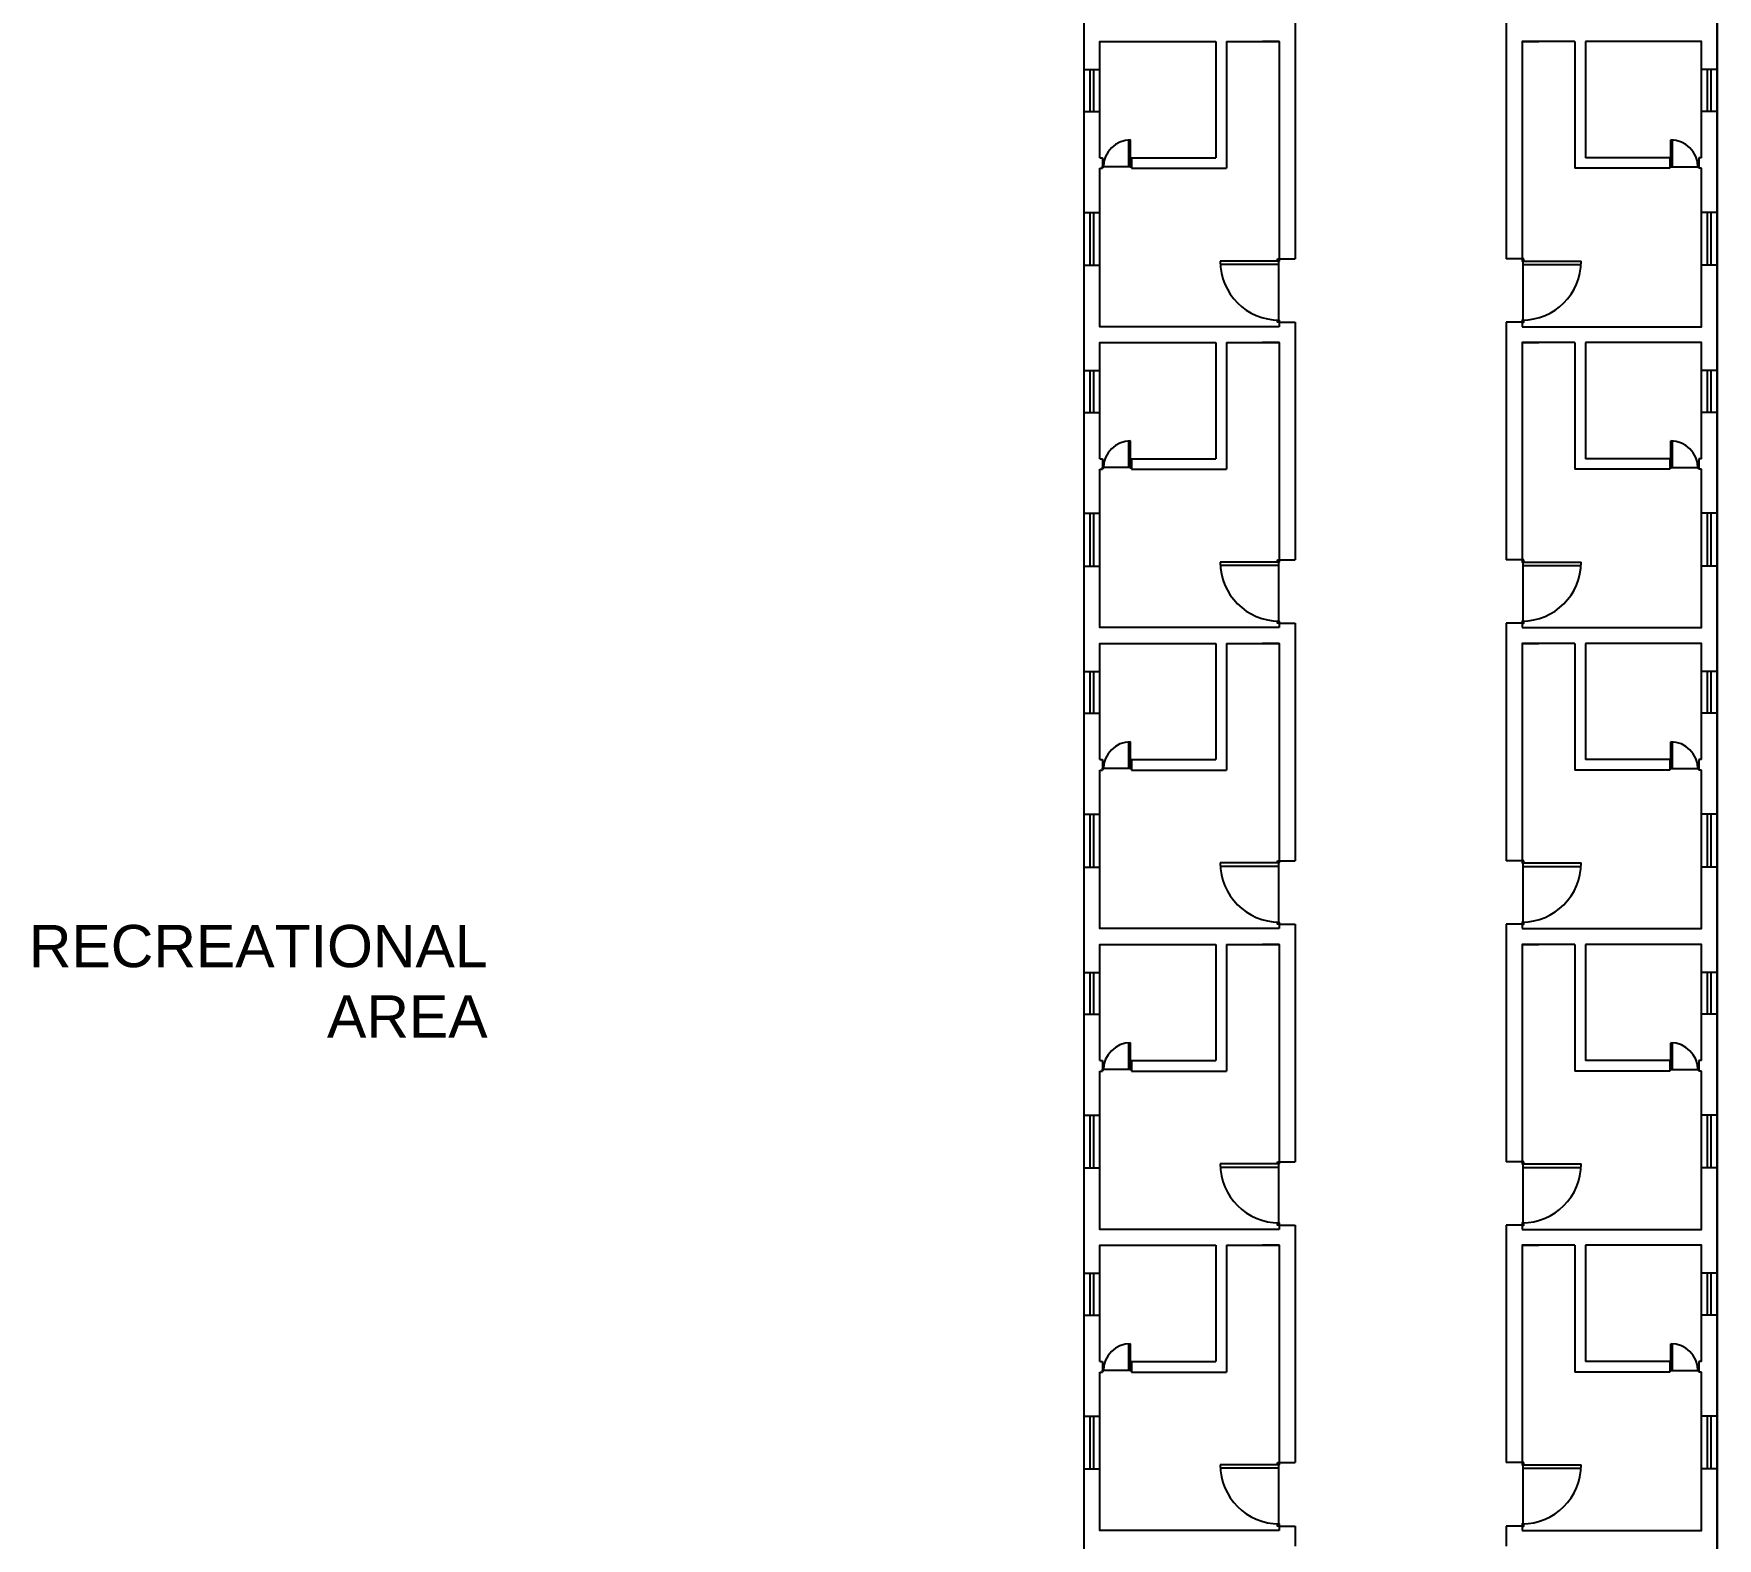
# Model space of a CAD drawing. Header units: inches. Extents: x 2900 to 18472, y 1216 to 4690.
# Drawn here: x 17515 to 18472, y 2832 to 3686 of the extents above; entities that cross this region are included whole.
import ezdxf

# ---------------------------------------------------------------- set-up
doc = ezdxf.new("R2010")
doc.units = ezdxf.units.IN
doc.header["$MEASUREMENT"] = 0
for name, color, linetype in [('Door', 32, 'Continuous'), ('Ventilator', 160, 'Continuous'), ('Windows', 10, 'Continuous')]:
    doc.layers.add(name, color=color, linetype=linetype)
doc.styles.get("Standard").update_dxf_attribs({"font": 'arial.ttf'})

msp = doc.modelspace()

# ---------------------------------------------------------------- linework, layer by layer
for p, q in [((18471.841, 4570.8757), (18471.841, 1570.8757)), ((18471.841, 1570.4378), (18471.841, 4570.8757)), ((18471.841, 1570.4378), (18471.841, 4570.8757)), ((18111.841, 2032), (18111.841, 4179.1055)), ((18186.841, 3682), (18186.841, 3616)), ((18192.841, 3682), (18192.841, 3610)), ((18222.841, 3682), (18213.2934, 3682)), ((18360.841, 3682), (18370.3886, 3682)), ((18390.841, 3682), (18390.841, 3610)), ((18396.841, 3682), (18396.841, 3616)), ((18120.841, 3616), (18122.3078, 3616)), ((18120.841, 3610), (18122.3078, 3610)), ((18122.3078, 3616), (18122.3078, 3610)), ((18138.841, 3616), (18186.841, 3616)), ((18138.841, 3616), (18138.841, 3610)), ((18138.841, 3610), (18192.841, 3610)), ((18444.841, 3610), (18390.841, 3610)), ((18444.841, 3616), (18396.841, 3616)), ((18444.841, 3616), (18444.841, 3610)), ((18462.841, 3616), (18461.3742, 3616)), ((18461.3742, 3616), (18461.3742, 3610)), ((18462.841, 3610), (18461.3742, 3610)), ((18222.841, 3558.494), (18231.841, 3558.494)), ((18360.841, 3558.494), (18351.841, 3558.494)), ((18222.841, 3522.494), (18231.841, 3522.494)), ((18360.841, 3522.494), (18351.841, 3522.494)), ((18186.841, 3511), (18186.841, 3445)), ((18192.841, 3511), (18192.841, 3439)), ((18222.841, 3511), (18213.2934, 3511)), ((18360.841, 3511), (18370.3886, 3511)), ((18390.841, 3511), (18390.841, 3439)), ((18396.841, 3511), (18396.841, 3445)), ((18120.841, 3445), (18122.3078, 3445)), ((18120.841, 3439), (18122.3078, 3439)), ((18122.3078, 3445), (18122.3078, 3439)), ((18138.841, 3445), (18186.841, 3445)), ((18138.841, 3445), (18138.841, 3439)), ((18138.841, 3439), (18192.841, 3439)), ((18444.841, 3439), (18390.841, 3439)), ((18444.841, 3445), (18396.841, 3445)), ((18444.841, 3445), (18444.841, 3439)), ((18462.841, 3445), (18461.3742, 3445)), ((18461.3742, 3445), (18461.3742, 3439)), ((18462.841, 3439), (18461.3742, 3439)), ((18222.841, 3387.494), (18231.841, 3387.494)), ((18360.841, 3387.494), (18351.841, 3387.494)), ((18222.841, 3351.494), (18231.841, 3351.494)), ((18360.841, 3351.494), (18351.841, 3351.494)), ((18186.841, 3340), (18186.841, 3274)), ((18192.841, 3340), (18192.841, 3268)), ((18222.841, 3340), (18213.2934, 3340)), ((18360.841, 3340), (18370.3886, 3340)), ((18390.841, 3340), (18390.841, 3268)), ((18396.841, 3340), (18396.841, 3274)), ((18120.841, 3274), (18122.3078, 3274)), ((18122.3078, 3274), (18122.3078, 3268)), ((18138.841, 3274), (18186.841, 3274)), ((18138.841, 3274), (18138.841, 3268)), ((18444.841, 3274), (18396.841, 3274)), ((18444.841, 3274), (18444.841, 3268)), ((18462.841, 3274), (18461.3742, 3274)), ((18461.3742, 3274), (18461.3742, 3268)), ((18120.841, 3268), (18122.3078, 3268)), ((18138.841, 3268), (18192.841, 3268)), ((18444.841, 3268), (18390.841, 3268)), ((18462.841, 3268), (18461.3742, 3268)), ((18222.841, 3216.494), (18231.841, 3216.494)), ((18360.841, 3216.494), (18351.841, 3216.494)), ((18222.841, 3180.494), (18231.841, 3180.494)), ((18360.841, 3180.494), (18351.841, 3180.494)), ((18186.841, 3169), (18186.841, 3103)), ((18192.841, 3169), (18192.841, 3097)), ((18222.841, 3169), (18213.2934, 3169)), ((18360.841, 3169), (18370.3886, 3169)), ((18390.841, 3169), (18390.841, 3097)), ((18396.841, 3169), (18396.841, 3103)), ((18120.841, 3103), (18122.3078, 3103)), ((18122.3078, 3103), (18122.3078, 3097)), ((18138.841, 3103), (18186.841, 3103)), ((18138.841, 3103), (18138.841, 3097)), ((18444.841, 3103), (18396.841, 3103)), ((18444.841, 3103), (18444.841, 3097)), ((18462.841, 3103), (18461.3742, 3103)), ((18461.3742, 3103), (18461.3742, 3097)), ((18120.841, 3097), (18122.3078, 3097)), ((18138.841, 3097), (18192.841, 3097)), ((18444.841, 3097), (18390.841, 3097)), ((18462.841, 3097), (18461.3742, 3097)), ((18222.841, 3045.494), (18231.841, 3045.494)), ((18360.841, 3045.494), (18351.841, 3045.494)), ((18222.841, 3009.494), (18231.841, 3009.494)), ((18360.841, 3009.494), (18351.841, 3009.494)), ((18186.841, 2998), (18186.841, 2932)), ((18192.841, 2998), (18192.841, 2926)), ((18222.841, 2998), (18213.2934, 2998)), ((18360.841, 2998), (18370.3886, 2998)), ((18390.841, 2998), (18390.841, 2926)), ((18396.841, 2998), (18396.841, 2932)), ((18120.841, 2932), (18122.3078, 2932)), ((18122.3078, 2932), (18122.3078, 2926)), ((18138.841, 2932), (18186.841, 2932)), ((18138.841, 2932), (18138.841, 2926)), ((18444.841, 2932), (18396.841, 2932)), ((18444.841, 2932), (18444.841, 2926)), ((18462.841, 2932), (18461.3742, 2932)), ((18461.3742, 2932), (18461.3742, 2926)), ((18120.841, 2926), (18122.3078, 2926)), ((18138.841, 2926), (18192.841, 2926)), ((18444.841, 2926), (18390.841, 2926)), ((18462.841, 2926), (18461.3742, 2926)), ((18222.841, 2874.494), (18231.841, 2874.494)), ((18360.841, 2874.494), (18351.841, 2874.494)), ((18222.841, 2838.494), (18231.841, 2838.494)), ((18360.841, 2838.494), (18351.841, 2838.494))]:
    msp.add_line(p, q)
for points in [[(18111.841, 3682), (18111.841, 3853)], [(18471.841, 3682), (18471.841, 3853)], [(18231.841, 3693.494), (18231.841, 3682)], [(18351.841, 3693.494), (18351.841, 3682)], [(18111.841, 3511), (18111.841, 3682)], [(18120.841, 3616), (18120.841, 3682), (18150.841, 3682)], [(18120.841, 3682), (18186.841, 3682)], [(18147.3862, 3682), (18150.841, 3682)], [(18192.841, 3682), (18222.841, 3682)], [(18213.2934, 3682), (18222.841, 3682), (18222.841, 3610)], [(18231.841, 3682), (18231.841, 3558.494)], [(18351.841, 3682), (18351.841, 3558.494)], [(18390.841, 3682), (18360.841, 3682)], [(18370.3886, 3682), (18360.841, 3682), (18360.841, 3610)], [(18462.841, 3682), (18396.841, 3682)], [(18462.841, 3616), (18462.841, 3682), (18432.841, 3682)], [(18436.2958, 3682), (18432.841, 3682)], [(18471.841, 3511), (18471.841, 3682)], [(18222.841, 3520), (18120.841, 3520), (18120.841, 3610)], [(18222.841, 3610), (18222.841, 3557.2721)], [(18360.841, 3520), (18462.841, 3520), (18462.841, 3610)], [(18360.841, 3610), (18360.841, 3557.2721)], [(18222.841, 3523.6953), (18222.841, 3520)], [(18231.841, 3522.494), (18231.841, 3511)], [(18351.841, 3522.494), (18351.841, 3511)], [(18360.841, 3523.6953), (18360.841, 3520)], [(18111.841, 3340), (18111.841, 3511)], [(18120.841, 3445), (18120.841, 3511), (18150.841, 3511)], [(18120.841, 3511), (18186.841, 3511)], [(18147.3862, 3511), (18150.841, 3511)], [(18192.841, 3511), (18222.841, 3511)], [(18213.2934, 3511), (18222.841, 3511), (18222.841, 3439)], [(18231.841, 3511), (18231.841, 3387.494)], [(18351.841, 3511), (18351.841, 3387.494)], [(18390.841, 3511), (18360.841, 3511)], [(18370.3886, 3511), (18360.841, 3511), (18360.841, 3439)], [(18462.841, 3511), (18396.841, 3511)], [(18462.841, 3445), (18462.841, 3511), (18432.841, 3511)], [(18436.2958, 3511), (18432.841, 3511)], [(18471.841, 3340), (18471.841, 3511)], [(18222.841, 3349), (18120.841, 3349), (18120.841, 3439)], [(18222.841, 3439), (18222.841, 3386.2721)], [(18360.841, 3349), (18462.841, 3349), (18462.841, 3439)], [(18360.841, 3439), (18360.841, 3386.2721)], [(18222.841, 3352.6953), (18222.841, 3349)], [(18231.841, 3351.494), (18231.841, 3340)], [(18351.841, 3351.494), (18351.841, 3340)], [(18360.841, 3352.6953), (18360.841, 3349)], [(18111.841, 3169), (18111.841, 3340)], [(18120.841, 3274), (18120.841, 3340), (18150.841, 3340)], [(18120.841, 3340), (18186.841, 3340)], [(18147.3862, 3340), (18150.841, 3340)], [(18192.841, 3340), (18222.841, 3340)], [(18213.2934, 3340), (18222.841, 3340), (18222.841, 3268)], [(18231.841, 3340), (18231.841, 3216.494)], [(18351.841, 3340), (18351.841, 3216.494)], [(18390.841, 3340), (18360.841, 3340)], [(18370.3886, 3340), (18360.841, 3340), (18360.841, 3268)], [(18462.841, 3340), (18396.841, 3340)], [(18462.841, 3274), (18462.841, 3340), (18432.841, 3340)], [(18436.2958, 3340), (18432.841, 3340)], [(18471.841, 3169), (18471.841, 3340)], [(18222.841, 3178), (18120.841, 3178), (18120.841, 3268)], [(18222.841, 3268), (18222.841, 3215.2721)], [(18360.841, 3178), (18462.841, 3178), (18462.841, 3268)], [(18360.841, 3268), (18360.841, 3215.2721)], [(18222.841, 3181.6953), (18222.841, 3178)], [(18231.841, 3180.494), (18231.841, 3169)], [(18351.841, 3180.494), (18351.841, 3169)], [(18360.841, 3181.6953), (18360.841, 3178)], [(18111.841, 2998), (18111.841, 3169)], [(18120.841, 3103), (18120.841, 3169), (18150.841, 3169)], [(18120.841, 3169), (18186.841, 3169)], [(18147.3862, 3169), (18150.841, 3169)], [(18192.841, 3169), (18222.841, 3169)], [(18213.2934, 3169), (18222.841, 3169), (18222.841, 3097)], [(18231.841, 3169), (18231.841, 3045.494)], [(18351.841, 3169), (18351.841, 3045.494)], [(18390.841, 3169), (18360.841, 3169)], [(18370.3886, 3169), (18360.841, 3169), (18360.841, 3097)], [(18462.841, 3169), (18396.841, 3169)], [(18462.841, 3103), (18462.841, 3169), (18432.841, 3169)], [(18436.2958, 3169), (18432.841, 3169)], [(18471.841, 2998), (18471.841, 3169)], [(18222.841, 3007), (18120.841, 3007), (18120.841, 3097)], [(18222.841, 3097), (18222.841, 3044.2721)], [(18360.841, 3007), (18462.841, 3007), (18462.841, 3097)], [(18360.841, 3097), (18360.841, 3044.2721)], [(18222.841, 3010.6953), (18222.841, 3007)], [(18231.841, 3009.494), (18231.841, 2998)], [(18351.841, 3009.494), (18351.841, 2998)], [(18360.841, 3010.6953), (18360.841, 3007)], [(18111.841, 2827), (18111.841, 2998)], [(18120.841, 2932), (18120.841, 2998), (18150.841, 2998)], [(18120.841, 2998), (18186.841, 2998)], [(18147.3862, 2998), (18150.841, 2998)], [(18192.841, 2998), (18222.841, 2998)], [(18213.2934, 2998), (18222.841, 2998), (18222.841, 2926)], [(18231.841, 2998), (18231.841, 2874.494)], [(18351.841, 2998), (18351.841, 2874.494)], [(18390.841, 2998), (18360.841, 2998)], [(18370.3886, 2998), (18360.841, 2998), (18360.841, 2926)], [(18462.841, 2998), (18396.841, 2998)], [(18462.841, 2932), (18462.841, 2998), (18432.841, 2998)], [(18436.2958, 2998), (18432.841, 2998)], [(18471.841, 2827), (18471.841, 2998)], [(18222.841, 2836), (18120.841, 2836), (18120.841, 2926)], [(18222.841, 2926), (18222.841, 2873.2721)], [(18360.841, 2836), (18462.841, 2836), (18462.841, 2926)], [(18360.841, 2926), (18360.841, 2873.2721)], [(18222.841, 2839.6953), (18222.841, 2836)], [(18231.841, 2838.494), (18231.841, 2827)], [(18351.841, 2838.494), (18351.841, 2827)], [(18360.841, 2839.6953), (18360.841, 2836)]]:
    msp.add_lwpolyline(points)
at = {"layer": 'Door'}
for p, q in [((18137.3613, 3610.9093), (18137.3613, 3626.0975)), ((18138.2798, 3610.9093), (18138.2798, 3626.0975)), ((18445.4022, 3610.9093), (18445.4022, 3626.0975)), ((18446.3207, 3610.9093), (18446.3207, 3626.0975)), ((18138.2798, 3610.9093), (18122.869, 3610.9093)), ((18445.4022, 3610.9093), (18460.813, 3610.9093)), ((18222.3357, 3557.2721), (18189.2643, 3557.2721)), ((18222.3357, 3555.2721), (18189.2643, 3555.2721)), ((18222.3357, 3557.2721), (18222.3357, 3523.716)), ((18361.3463, 3557.2721), (18394.4178, 3557.2721)), ((18361.3463, 3557.2721), (18361.3463, 3523.716)), ((18361.3463, 3555.2721), (18394.4178, 3555.2721)), ((18137.3613, 3439.9093), (18137.3613, 3455.0975)), ((18138.2798, 3439.9093), (18138.2798, 3455.0975)), ((18445.4022, 3439.9093), (18445.4022, 3455.0975)), ((18446.3207, 3439.9093), (18446.3207, 3455.0975)), ((18138.2798, 3439.9093), (18122.869, 3439.9093)), ((18445.4022, 3439.9093), (18460.813, 3439.9093)), ((18222.3357, 3386.2721), (18189.2643, 3386.2721)), ((18222.3357, 3384.2721), (18189.2643, 3384.2721)), ((18222.3357, 3386.2721), (18222.3357, 3352.716)), ((18361.3463, 3386.2721), (18394.4178, 3386.2721)), ((18361.3463, 3386.2721), (18361.3463, 3352.716)), ((18361.3463, 3384.2721), (18394.4178, 3384.2721)), ((18137.3613, 3268.9093), (18137.3613, 3284.0975)), ((18138.2798, 3268.9093), (18138.2798, 3284.0975)), ((18445.4022, 3268.9093), (18445.4022, 3284.0975)), ((18446.3207, 3268.9093), (18446.3207, 3284.0975)), ((18138.2798, 3268.9093), (18122.869, 3268.9093)), ((18445.4022, 3268.9093), (18460.813, 3268.9093)), ((18222.3357, 3215.2721), (18189.2643, 3215.2721)), ((18222.3357, 3213.2721), (18189.2643, 3213.2721)), ((18222.3357, 3215.2721), (18222.3357, 3181.716)), ((18361.3463, 3215.2721), (18394.4178, 3215.2721)), ((18361.3463, 3215.2721), (18361.3463, 3181.716)), ((18361.3463, 3213.2721), (18394.4178, 3213.2721)), ((18137.3613, 3097.9093), (18137.3613, 3113.0975)), ((18138.2798, 3097.9093), (18138.2798, 3113.0975)), ((18445.4022, 3097.9093), (18445.4022, 3113.0975)), ((18446.3207, 3097.9093), (18446.3207, 3113.0975)), ((18138.2798, 3097.9093), (18122.869, 3097.9093)), ((18445.4022, 3097.9093), (18460.813, 3097.9093)), ((18222.3357, 3044.2721), (18189.2643, 3044.2721)), ((18222.3357, 3044.2721), (18222.3357, 3010.716)), ((18361.3463, 3044.2721), (18394.4178, 3044.2721)), ((18361.3463, 3044.2721), (18361.3463, 3010.716)), ((18222.3357, 3042.2721), (18189.2643, 3042.2721)), ((18361.3463, 3042.2721), (18394.4178, 3042.2721)), ((18137.3613, 2926.9093), (18137.3613, 2942.0975)), ((18138.2798, 2926.9093), (18138.2798, 2942.0975)), ((18445.4022, 2926.9093), (18445.4022, 2942.0975)), ((18446.3207, 2926.9093), (18446.3207, 2942.0975)), ((18138.2798, 2926.9093), (18122.869, 2926.9093)), ((18445.4022, 2926.9093), (18460.813, 2926.9093)), ((18222.3357, 2873.2721), (18189.2643, 2873.2721)), ((18222.3357, 2873.2721), (18222.3357, 2839.716)), ((18361.3463, 2873.2721), (18394.4178, 2873.2721)), ((18361.3463, 2873.2721), (18361.3463, 2839.716)), ((18222.3357, 2871.2721), (18189.2643, 2871.2721)), ((18361.3463, 2871.2721), (18394.4178, 2871.2721))]:
    msp.add_line(p, q, dxfattribs=at)
for points in [[(18122.869, 3611.1413), (18122.869, 3610.6772), (18122.3078, 3610.6772), (18122.3078, 3611.1413)], [(18138.841, 3611.1413), (18138.841, 3610.6772), (18138.2798, 3610.6772), (18138.2798, 3611.1413)], [(18444.841, 3611.1413), (18444.841, 3610.6772), (18445.4022, 3610.6772), (18445.4022, 3611.1413)], [(18460.813, 3611.1413), (18460.813, 3610.6772), (18461.3742, 3610.6772), (18461.3742, 3611.1413)], [(18221.8304, 3558.494), (18222.841, 3558.494), (18222.841, 3557.2721), (18221.8304, 3557.2721)], [(18361.8516, 3558.494), (18360.841, 3558.494), (18360.841, 3557.2721), (18361.8516, 3557.2721)], [(18221.8304, 3523.716), (18222.841, 3523.716), (18222.841, 3522.494), (18221.8304, 3522.494)], [(18361.8516, 3523.716), (18360.841, 3523.716), (18360.841, 3522.494), (18361.8516, 3522.494)], [(18122.869, 3440.1413), (18122.869, 3439.6772), (18122.3078, 3439.6772), (18122.3078, 3440.1413)], [(18138.841, 3440.1413), (18138.841, 3439.6772), (18138.2798, 3439.6772), (18138.2798, 3440.1413)], [(18444.841, 3440.1413), (18444.841, 3439.6772), (18445.4022, 3439.6772), (18445.4022, 3440.1413)], [(18460.813, 3440.1413), (18460.813, 3439.6772), (18461.3742, 3439.6772), (18461.3742, 3440.1413)], [(18221.8304, 3387.494), (18222.841, 3387.494), (18222.841, 3386.2721), (18221.8304, 3386.2721)], [(18361.8516, 3387.494), (18360.841, 3387.494), (18360.841, 3386.2721), (18361.8516, 3386.2721)], [(18221.8304, 3352.716), (18222.841, 3352.716), (18222.841, 3351.494), (18221.8304, 3351.494)], [(18361.8516, 3352.716), (18360.841, 3352.716), (18360.841, 3351.494), (18361.8516, 3351.494)], [(18122.869, 3269.1413), (18122.869, 3268.6772), (18122.3078, 3268.6772), (18122.3078, 3269.1413)], [(18138.841, 3269.1413), (18138.841, 3268.6772), (18138.2798, 3268.6772), (18138.2798, 3269.1413)], [(18444.841, 3269.1413), (18444.841, 3268.6772), (18445.4022, 3268.6772), (18445.4022, 3269.1413)], [(18460.813, 3269.1413), (18460.813, 3268.6772), (18461.3742, 3268.6772), (18461.3742, 3269.1413)], [(18221.8304, 3216.494), (18222.841, 3216.494), (18222.841, 3215.2721), (18221.8304, 3215.2721)], [(18361.8516, 3216.494), (18360.841, 3216.494), (18360.841, 3215.2721), (18361.8516, 3215.2721)], [(18221.8304, 3181.716), (18222.841, 3181.716), (18222.841, 3180.494), (18221.8304, 3180.494)], [(18361.8516, 3181.716), (18360.841, 3181.716), (18360.841, 3180.494), (18361.8516, 3180.494)], [(18122.869, 3098.1413), (18122.869, 3097.6772), (18122.3078, 3097.6772), (18122.3078, 3098.1413)], [(18138.841, 3098.1413), (18138.841, 3097.6772), (18138.2798, 3097.6772), (18138.2798, 3098.1413)], [(18444.841, 3098.1413), (18444.841, 3097.6772), (18445.4022, 3097.6772), (18445.4022, 3098.1413)], [(18460.813, 3098.1413), (18460.813, 3097.6772), (18461.3742, 3097.6772), (18461.3742, 3098.1413)], [(18221.8304, 3045.494), (18222.841, 3045.494), (18222.841, 3044.2721), (18221.8304, 3044.2721)], [(18361.8516, 3045.494), (18360.841, 3045.494), (18360.841, 3044.2721), (18361.8516, 3044.2721)], [(18221.8304, 3010.716), (18222.841, 3010.716), (18222.841, 3009.494), (18221.8304, 3009.494)], [(18361.8516, 3010.716), (18360.841, 3010.716), (18360.841, 3009.494), (18361.8516, 3009.494)], [(18122.869, 2927.1413), (18122.869, 2926.6772), (18122.3078, 2926.6772), (18122.3078, 2927.1413)], [(18138.841, 2927.1413), (18138.841, 2926.6772), (18138.2798, 2926.6772), (18138.2798, 2927.1413)], [(18444.841, 2927.1413), (18444.841, 2926.6772), (18445.4022, 2926.6772), (18445.4022, 2927.1413)], [(18460.813, 2927.1413), (18460.813, 2926.6772), (18461.3742, 2926.6772), (18461.3742, 2927.1413)], [(18221.8304, 2874.494), (18222.841, 2874.494), (18222.841, 2873.2721), (18221.8304, 2873.2721)], [(18361.8516, 2874.494), (18360.841, 2874.494), (18360.841, 2873.2721), (18361.8516, 2873.2721)], [(18221.8304, 2839.716), (18222.841, 2839.716), (18222.841, 2838.494), (18221.8304, 2838.494)], [(18361.8516, 2839.716), (18360.841, 2839.716), (18360.841, 2838.494), (18361.8516, 2838.494)]]:
    msp.add_lwpolyline(points, close=True, dxfattribs=at)
for centre, radius, start, end in [((18138.2798, 3610.6772), 15.4203, 90, 180), ((18445.4022, 3610.6772), 15.4203, 0, 90), ((18222.841, 3557.2721), 33.5767, 180, 270), ((18360.841, 3557.2721), 33.5767, 270, 0), ((18138.2798, 3439.6772), 15.4203, 90, 180), ((18445.4022, 3439.6772), 15.4203, 0, 90), ((18222.841, 3386.2721), 33.5767, 180, 270), ((18360.841, 3386.2721), 33.5767, 270, 0), ((18138.2798, 3268.6772), 15.4203, 90, 180), ((18445.4022, 3268.6772), 15.4203, 0, 90), ((18222.841, 3215.2721), 33.5767, 180, 270), ((18360.841, 3215.2721), 33.5767, 270, 0), ((18138.2798, 3097.6772), 15.4203, 90, 180), ((18445.4022, 3097.6772), 15.4203, 0, 90), ((18222.841, 3044.2721), 33.5767, 180, 270), ((18360.841, 3044.2721), 33.5767, 270, 0), ((18138.2798, 2926.6772), 15.4203, 90, 180), ((18445.4022, 2926.6772), 15.4203, 0, 90), ((18222.841, 2873.2721), 33.5767, 180, 270), ((18360.841, 2873.2721), 33.5767, 270, 0)]:
    msp.add_arc(centre, radius, start, end, dxfattribs=at)
at = {"layer": 'Ventilator'}
for p, q in [((18111.841, 3584.9619), (18120.841, 3584.9619)), ((18111.841, 3554.9619), (18111.841, 3584.9619)), ((18115.341, 3554.9619), (18115.341, 3584.9619)), ((18117.341, 3554.9619), (18117.341, 3584.9619)), ((18120.841, 3554.9619), (18120.841, 3584.9619)), ((18471.841, 3584.9619), (18462.841, 3584.9619)), ((18462.841, 3554.9619), (18462.841, 3584.9619)), ((18466.341, 3554.9619), (18466.341, 3584.9619)), ((18468.341, 3554.9619), (18468.341, 3584.9619)), ((18471.841, 3554.9619), (18471.841, 3584.9619)), ((18111.841, 3554.9619), (18120.841, 3554.9619)), ((18471.841, 3554.9619), (18462.841, 3554.9619)), ((18111.841, 3413.9619), (18120.841, 3413.9619)), ((18111.841, 3383.9619), (18111.841, 3413.9619)), ((18115.341, 3383.9619), (18115.341, 3413.9619)), ((18117.341, 3383.9619), (18117.341, 3413.9619)), ((18120.841, 3383.9619), (18120.841, 3413.9619)), ((18471.841, 3413.9619), (18462.841, 3413.9619)), ((18462.841, 3383.9619), (18462.841, 3413.9619)), ((18466.341, 3383.9619), (18466.341, 3413.9619)), ((18468.341, 3383.9619), (18468.341, 3413.9619)), ((18471.841, 3383.9619), (18471.841, 3413.9619)), ((18111.841, 3383.9619), (18120.841, 3383.9619)), ((18471.841, 3383.9619), (18462.841, 3383.9619)), ((18111.841, 3242.9619), (18120.841, 3242.9619)), ((18111.841, 3212.9619), (18111.841, 3242.9619)), ((18115.341, 3212.9619), (18115.341, 3242.9619)), ((18117.341, 3212.9619), (18117.341, 3242.9619)), ((18120.841, 3212.9619), (18120.841, 3242.9619)), ((18471.841, 3242.9619), (18462.841, 3242.9619)), ((18462.841, 3212.9619), (18462.841, 3242.9619)), ((18466.341, 3212.9619), (18466.341, 3242.9619)), ((18468.341, 3212.9619), (18468.341, 3242.9619)), ((18471.841, 3212.9619), (18471.841, 3242.9619)), ((18111.841, 3212.9619), (18120.841, 3212.9619)), ((18471.841, 3212.9619), (18462.841, 3212.9619)), ((18111.841, 3071.9619), (18120.841, 3071.9619)), ((18111.841, 3041.9619), (18111.841, 3071.9619)), ((18115.341, 3041.9619), (18115.341, 3071.9619)), ((18117.341, 3041.9619), (18117.341, 3071.9619)), ((18120.841, 3041.9619), (18120.841, 3071.9619)), ((18471.841, 3071.9619), (18462.841, 3071.9619)), ((18462.841, 3041.9619), (18462.841, 3071.9619)), ((18466.341, 3041.9619), (18466.341, 3071.9619)), ((18468.341, 3041.9619), (18468.341, 3071.9619)), ((18471.841, 3041.9619), (18471.841, 3071.9619)), ((18111.841, 3041.9619), (18120.841, 3041.9619)), ((18471.841, 3041.9619), (18462.841, 3041.9619)), ((18111.841, 2900.9619), (18120.841, 2900.9619)), ((18111.841, 2870.9619), (18111.841, 2900.9619)), ((18115.341, 2870.9619), (18115.341, 2900.9619)), ((18117.341, 2870.9619), (18117.341, 2900.9619)), ((18120.841, 2870.9619), (18120.841, 2900.9619)), ((18471.841, 2900.9619), (18462.841, 2900.9619)), ((18462.841, 2870.9619), (18462.841, 2900.9619)), ((18466.341, 2870.9619), (18466.341, 2900.9619)), ((18468.341, 2870.9619), (18468.341, 2900.9619)), ((18471.841, 2870.9619), (18471.841, 2900.9619)), ((18111.841, 2870.9619), (18120.841, 2870.9619)), ((18471.841, 2870.9619), (18462.841, 2870.9619))]:
    msp.add_line(p, q, dxfattribs=at)
at = {"layer": 'Windows'}
for p, q in [((18111.841, 3666.1055), (18120.841, 3666.1055)), ((18111.841, 3642.3122), (18111.841, 3666.1055)), ((18115.341, 3642.3122), (18115.341, 3666.1055)), ((18117.341, 3642.3122), (18117.341, 3666.1055)), ((18120.841, 3642.3122), (18120.841, 3666.1055)), ((18471.841, 3666.1055), (18462.841, 3666.1055)), ((18462.841, 3642.3122), (18462.841, 3666.1055)), ((18466.341, 3642.3122), (18466.341, 3666.1055)), ((18468.341, 3642.3122), (18468.341, 3666.1055)), ((18471.841, 3642.3122), (18471.841, 3666.1055)), ((18111.841, 3642.3122), (18120.841, 3642.3122)), ((18471.841, 3642.3122), (18462.841, 3642.3122)), ((18111.841, 3495.1055), (18120.841, 3495.1055)), ((18111.841, 3471.3122), (18111.841, 3495.1055)), ((18115.341, 3471.3122), (18115.341, 3495.1055)), ((18117.341, 3471.3122), (18117.341, 3495.1055)), ((18120.841, 3471.3122), (18120.841, 3495.1055)), ((18471.841, 3495.1055), (18462.841, 3495.1055)), ((18462.841, 3471.3122), (18462.841, 3495.1055)), ((18466.341, 3471.3122), (18466.341, 3495.1055)), ((18468.341, 3471.3122), (18468.341, 3495.1055)), ((18471.841, 3471.3122), (18471.841, 3495.1055)), ((18111.841, 3471.3122), (18120.841, 3471.3122)), ((18471.841, 3471.3122), (18462.841, 3471.3122)), ((18111.841, 3324.1055), (18120.841, 3324.1055)), ((18111.841, 3300.3122), (18111.841, 3324.1055)), ((18115.341, 3300.3122), (18115.341, 3324.1055)), ((18117.341, 3300.3122), (18117.341, 3324.1055)), ((18120.841, 3300.3122), (18120.841, 3324.1055)), ((18471.841, 3324.1055), (18462.841, 3324.1055)), ((18462.841, 3300.3122), (18462.841, 3324.1055)), ((18466.341, 3300.3122), (18466.341, 3324.1055)), ((18468.341, 3300.3122), (18468.341, 3324.1055)), ((18471.841, 3300.3122), (18471.841, 3324.1055)), ((18111.841, 3300.3122), (18120.841, 3300.3122)), ((18471.841, 3300.3122), (18462.841, 3300.3122)), ((18111.841, 3153.1055), (18120.841, 3153.1055)), ((18111.841, 3129.3122), (18111.841, 3153.1055)), ((18115.341, 3129.3122), (18115.341, 3153.1055)), ((18117.341, 3129.3122), (18117.341, 3153.1055)), ((18120.841, 3129.3122), (18120.841, 3153.1055)), ((18471.841, 3153.1055), (18462.841, 3153.1055)), ((18462.841, 3129.3122), (18462.841, 3153.1055)), ((18466.341, 3129.3122), (18466.341, 3153.1055)), ((18468.341, 3129.3122), (18468.341, 3153.1055)), ((18471.841, 3129.3122), (18471.841, 3153.1055)), ((18111.841, 3129.3122), (18120.841, 3129.3122)), ((18471.841, 3129.3122), (18462.841, 3129.3122)), ((18111.841, 2982.1055), (18120.841, 2982.1055)), ((18111.841, 2958.3122), (18111.841, 2982.1055)), ((18115.341, 2958.3122), (18115.341, 2982.1055)), ((18117.341, 2958.3122), (18117.341, 2982.1055)), ((18120.841, 2958.3122), (18120.841, 2982.1055)), ((18471.841, 2982.1055), (18462.841, 2982.1055)), ((18462.841, 2958.3122), (18462.841, 2982.1055)), ((18466.341, 2958.3122), (18466.341, 2982.1055)), ((18468.341, 2958.3122), (18468.341, 2982.1055)), ((18471.841, 2958.3122), (18471.841, 2982.1055)), ((18111.841, 2958.3122), (18120.841, 2958.3122)), ((18471.841, 2958.3122), (18462.841, 2958.3122))]:
    msp.add_line(p, q, dxfattribs=at)

# ---------------------------------------------------------------- texts
at = {"insert": (17772.7881, 3180.0498), "char_height": 24, "attachment_point": 3}
msp.add_mtext_dynamic_manual_height_columns('RECREATIONAL AREA', width=117.950948, gutter_width=1, heights=[0], dxfattribs=at)

doc.saveas('drawing.dxf')
